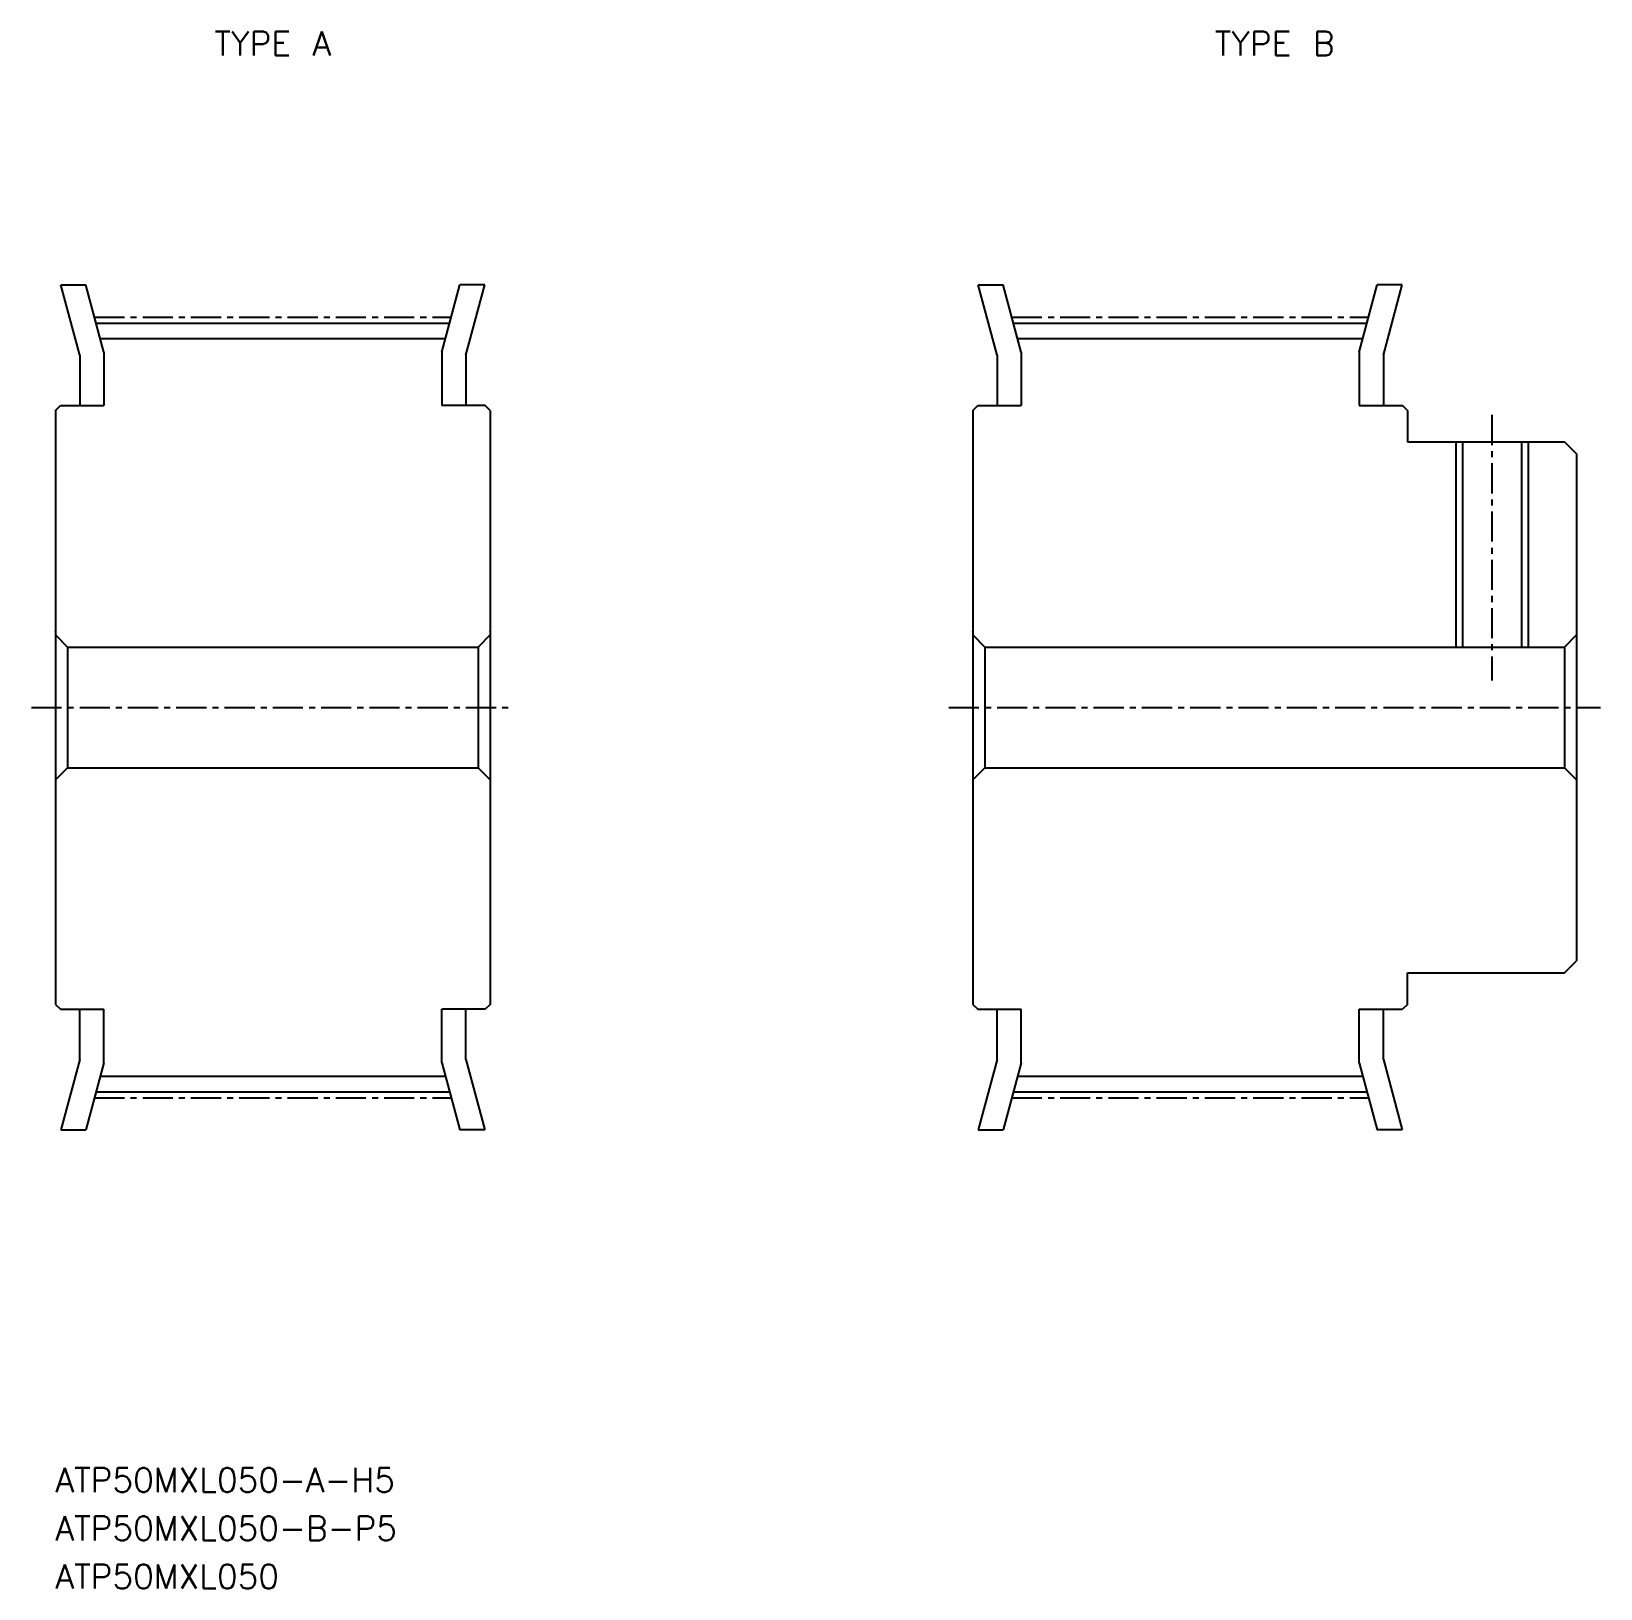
# Model space of a CAD drawing. Extents: x -208.1 to -143.1, y -9.9 to 54.6.
import ezdxf
from ezdxf.enums import TextEntityAlignment as Align

# ---------------------------------------------------------------- set-up
doc = ezdxf.new("R2010")
doc.units = 0
doc.linetypes.add('CENTER', pattern=[2, 1.25, -0.25, 0.25, -0.25])
doc.linetypes.add('DASHED', pattern=[19.05, 12.7, -6.35])
doc.layers.get('0').update_dxf_attribs({"linetype": 'CONTINUOUS'})
doc.layers.add('CENTER', color=1, linetype='CENTER')
doc.styles.add('MISUMI', font='txt.shx')

msp = doc.modelspace()

# ---------------------------------------------------------------- linework, layer by layer
for p, q in [((-206.903, 44.058), (-205.867, 44.058)), ((-206.121, 41.142), (-206.903, 44.058)), ((-205.121, 41.273), (-205.867, 44.058)), ((-191.121, 41.273), (-190.375, 44.058)), ((-189.34, 44.058), (-190.375, 44.058)), ((-190.121, 41.142), (-189.34, 44.058)), ((-168.903, 44.058), (-167.867, 44.058)), ((-168.121, 41.142), (-168.903, 44.058)), ((-167.121, 41.273), (-167.867, 44.058)), ((-153.121, 41.273), (-152.375, 44.058)), ((-151.34, 44.058), (-152.375, 44.058)), ((-152.121, 41.142), (-151.34, 44.058)), ((-205.444, 42.478), (-190.798, 42.478)), ((-167.444, 42.478), (-152.798, 42.478)), ((-205.273, 41.838), (-190.97, 41.838)), ((-167.273, 41.838), (-152.97, 41.838)), ((-206.121, 41.142), (-206.121, 39.058)), ((-205.121, 41.273), (-205.121, 39.058)), ((-191.121, 41.273), (-191.121, 39.058)), ((-190.121, 41.142), (-190.121, 39.058)), ((-168.121, 41.142), (-168.121, 39.058)), ((-167.121, 41.273), (-167.121, 39.058)), ((-153.121, 41.273), (-153.121, 39.058)), ((-152.121, 41.142), (-152.121, 39.058)), ((-207.121, 38.858), (-206.921, 39.058)), ((-206.921, 39.058), (-205.121, 39.058)), ((-189.321, 39.058), (-191.121, 39.058)), ((-189.121, 38.858), (-189.321, 39.058)), ((-169.121, 38.858), (-168.921, 39.058)), ((-168.921, 39.058), (-167.121, 39.058)), ((-153.121, 39.058), (-151.321, 39.058)), ((-151.121, 38.858), (-151.321, 39.058)), ((-207.121, 38.858), (-207.121, 14.258)), ((-189.121, 38.858), (-189.121, 14.258)), ((-169.121, 38.858), (-169.121, 14.258)), ((-151.121, 38.858), (-151.121, 37.558)), ((-151.121, 37.558), (-144.621, 37.558)), ((-144.621, 37.558), (-144.121, 37.058)), ((-144.121, 37.058), (-144.121, 16.058)), ((-207.121, 29.708), (-207.121, 29.709)), ((-207.121, 29.558), (-206.621, 29.058)), ((-189.121, 29.558), (-189.621, 29.058)), ((-189.121, 29.708), (-189.121, 29.709)), ((-169.121, 29.708), (-169.121, 29.709)), ((-169.121, 29.558), (-168.621, 29.058)), ((-144.121, 29.558), (-144.621, 29.058)), ((-206.621, 29.058), (-189.621, 29.058)), ((-206.621, 29.058), (-206.621, 24.058)), ((-189.621, 29.058), (-189.621, 24.058)), ((-168.621, 29.058), (-144.621, 29.058)), ((-168.621, 29.058), (-168.621, 24.058)), ((-144.621, 29.058), (-144.621, 24.058)), ((-207.121, 26.558), (-207.121, 26.558)), ((-189.121, 26.558), (-189.121, 26.558)), ((-169.121, 26.558), (-169.121, 26.558)), ((-207.121, 23.558), (-206.621, 24.058)), ((-206.621, 24.058), (-189.621, 24.058)), ((-189.121, 23.558), (-189.621, 24.058)), ((-169.121, 23.558), (-168.621, 24.058)), ((-168.621, 24.058), (-144.621, 24.058)), ((-144.121, 23.558), (-144.621, 24.058)), ((-207.121, 23.408), (-207.121, 23.408)), ((-189.121, 23.408), (-189.121, 23.408)), ((-169.121, 23.408), (-169.121, 23.408)), ((-144.621, 15.558), (-144.121, 16.058)), ((-151.121, 14.258), (-151.121, 15.558)), ((-151.121, 15.558), (-144.621, 15.558)), ((-207.121, 14.258), (-206.921, 14.058)), ((-206.921, 14.058), (-205.121, 14.058)), ((-206.121, 11.975), (-206.121, 14.058)), ((-205.121, 11.843), (-205.121, 14.058)), ((-189.321, 14.058), (-191.121, 14.058)), ((-191.121, 11.843), (-191.121, 14.058)), ((-190.121, 11.975), (-190.121, 14.058)), ((-189.121, 14.258), (-189.321, 14.058)), ((-169.121, 14.258), (-168.921, 14.058)), ((-168.921, 14.058), (-167.121, 14.058)), ((-168.121, 11.975), (-168.121, 14.058)), ((-167.121, 11.843), (-167.121, 14.058)), ((-153.121, 14.058), (-151.321, 14.058)), ((-153.121, 11.843), (-153.121, 14.058)), ((-152.121, 11.975), (-152.121, 14.058)), ((-151.121, 14.258), (-151.321, 14.058)), ((-206.121, 11.975), (-206.903, 9.058)), ((-205.121, 11.843), (-205.867, 9.058)), ((-191.121, 11.843), (-190.375, 9.058)), ((-190.121, 11.975), (-189.34, 9.058)), ((-168.121, 11.975), (-168.903, 9.058)), ((-167.121, 11.843), (-167.867, 9.058)), ((-153.121, 11.843), (-152.375, 9.058)), ((-152.121, 11.975), (-151.34, 9.058)), ((-205.273, 11.278), (-190.97, 11.278)), ((-167.273, 11.278), (-152.97, 11.278)), ((-205.444, 10.638), (-190.798, 10.638)), ((-167.444, 10.638), (-152.798, 10.638)), ((-206.903, 9.058), (-205.867, 9.058)), ((-189.34, 9.058), (-190.375, 9.058)), ((-168.903, 9.058), (-167.867, 9.058)), ((-151.34, 9.058), (-152.375, 9.058))]:
    msp.add_line(p, q)
at = {"color": 3, "linetype": 'DASHED'}
for p, q in [((-149.121, 37.558), (-149.121, 29.058)), ((-148.846, 37.558), (-148.846, 29.058)), ((-146.396, 37.558), (-146.396, 29.058)), ((-146.121, 37.558), (-146.121, 29.058))]:
    msp.add_line(p, q, dxfattribs=at)
at = {"layer": 'CENTER', "color": 1, "linetype": 'CENTER'}
for p, q in [((-205.511, 42.728), (-190.731, 42.728)), ((-167.511, 42.728), (-152.731, 42.728)), ((-147.621, 38.673), (-147.621, 27.673)), ((-208.121, 26.558), (-188.121, 26.558)), ((-170.121, 26.558), (-143.121, 26.558)), ((-205.511, 10.388), (-190.731, 10.388)), ((-167.511, 10.388), (-152.731, 10.388))]:
    msp.add_line(p, q, dxfattribs=at)

# ---------------------------------------------------------------- texts
at = {"color": 7, "linetype": 'CONTINUOUS', "style": 'MISUMI'}
for s, p in [('TYPE A', (-198.121, 54.058)), ('TYPE B', (-156.621, 54.058))]:
    msp.add_text(s, height=1, dxfattribs=at).set_placement(p, align=Align.MIDDLE_CENTER)
for s, p in [('ATP50MXL050-A-H5', (-207.121, -5.942)), ('ATP50MXL050-B-P5', (-207.121, -7.942)), ('ATP50MXL050', (-207.121, -9.942))]:
    msp.add_text(s, height=1, dxfattribs=at).set_placement(p)

doc.saveas('drawing.dxf')
